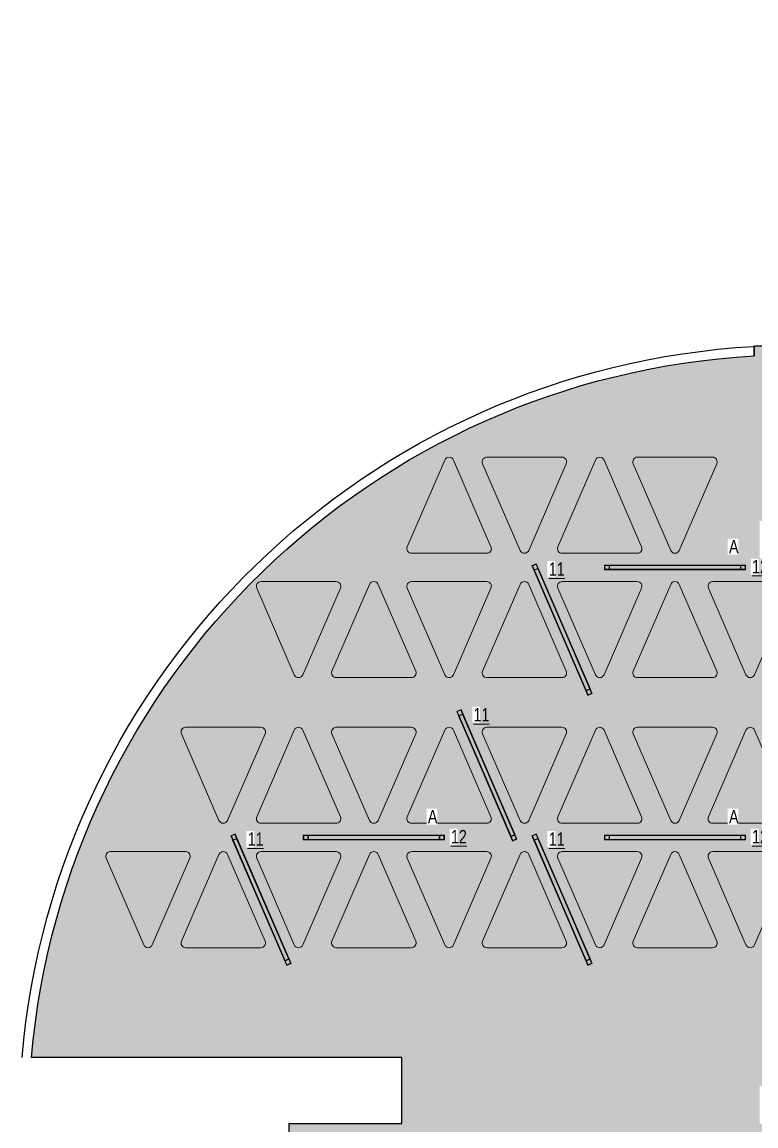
# Model space of a CAD drawing. Header units: millimetres. Extents: x -510890 to 418982, y -118257 to 141350.
# Drawn here: x -214272 to -206474, y 118376 to 130101 of the extents above; entities that cross this region are included whole.
import ezdxf

# ---------------------------------------------------------------- set-up
doc = ezdxf.new("R2010")
doc.units = ezdxf.units.MM
for name, color, linetype, lineweight in [('_ЭОМ_ОБЩ_Освещение_текст тип светильника', 172, 'Continuous', 50), ('_ЭОМ_светильник А', 1, 'Continuous', 35), ('_ЭОМ_светильник Р', 4, 'Continuous', 35), ('АР_Потолки_Штриховка', 252, 'Continuous', 0)]:
    doc.layers.add(name, color=color, linetype=linetype, lineweight=lineweight)
doc.layers.add('RAL 9010', color=7, linetype='Continuous')
doc.layers.add('X-ref Light', color=250, linetype='Continuous')
for name, color, linetype, lineweight, true_color in [('АР_Потолок_RAL 095 85 40', 7, 'Continuous', 5, 0xddc87a), ('АР_Потолок_RAL 100 70 20', 7, 'Continuous', 5, 0xb3ac85), ('АР_Потолок_Покраска', 7, 'Continuous', 5, 0x007399)]:
    doc.layers.add(name, color=color, linetype=linetype, lineweight=lineweight, true_color=true_color)
doc.layers.get('X-ref Light').off()
doc.styles.add('ГОСТ', font='cad.shx', dxfattribs={"width": 0.8})

# ---------------------------------------------------------------- blocks, each defined once
blk = doc.blocks.new('RVE-PLS5070-1500-P')
at = {"color": 0, "linetype": 'ByBlock', "lineweight": -2, "ltscale": 40}
for points in [[(750, -25), (-750, -25), (-750, 25), (750, 25)], [(745, -20), (-745, -20), (-745, 20), (745, 20)]]:
    blk.add_lwpolyline(points, close=True, dxfattribs=at)
blk = doc.blocks.new('A$C35e846bc')
at = {"layer": 'АР_Потолки_Штриховка', "color": 18, "lineweight": 18, "ltscale": 100, "true_color": 0x000000}
for points in [[(-785.3490395748522, 66272.4516269652, -0.5396909000634912), (-831.2293753826525, 66202.57714993635), (-1628.932151337853, 66202.57714993635, -0.5396909000634947), (-1674.812486191979, 66272.4516269652), (-1275.961098214379, 67193.20216614881, -0.6566107861974896), (-1184.200427552452, 67193.20216614881), (-785.3490395748522, 66272.4516269652)], [(14.65096042514779, 67153.45321221033, 0.5396909000634912), (-31.22937538265251, 67223.32768923917), (-828.9321513378527, 67223.32768923917, 0.5396909000634947), (-874.8124861919787, 67153.45321221033), (-475.9610982143786, 66232.7026729075, 0.6566107861974896), (-384.2004275524523, 66232.7026729075), (14.65096042514779, 67153.45321221033)], [(814.6509604251478, 66272.4516269652, -0.5396909000634912), (768.7706246173475, 66202.57714993635), (-28.9321513378527, 66202.57714993635, -0.5396909000634947), (-74.81248619197868, 66272.4516269652), (324.0389017856214, 67193.20216614881, -0.6566107861974896), (415.7995724475477, 67193.20216614881), (814.6509604251478, 66272.4516269652)], [(1614.650960425148, 67153.45321221033, 0.5396909000634912), (1568.770624617347, 67223.32768923917), (771.0678486621473, 67223.32768923917, 0.5396909000634947), (725.1875138080213, 67153.45321221033), (1124.038901785621, 66232.7026729075, 0.6566107861974896), (1215.799572447548, 66232.7026729075), (1614.650960425148, 67153.45321221033)], [(-2385.349039574852, 65832.7026729508, 0.5396909000634912), (-2431.229375382653, 65902.57714997965), (-3228.932151337853, 65902.57714997965, 0.5396909000634947), (-3274.812486191979, 65832.7026729508), (-2875.961098214379, 64911.95213364798, 0.6566107861974896), (-2784.200427552452, 64911.95213364798), (-2385.349039574852, 65832.7026729508)], [(-1585.349039574852, 64951.70108766237, -0.5396909000634912), (-1631.229375382653, 64881.82661063352), (-2428.932151337853, 64881.82661063352, -0.5396909000634947), (-2474.812486191979, 64951.70108766237), (-2075.961098214379, 65872.4516269652, -0.6566107861974896), (-1984.200427552452, 65872.4516269652), (-1585.349039574852, 64951.70108766237)], [(-785.3490395748522, 65832.70267302671, 0.5396909000634912), (-831.2293753826525, 65902.57714993635), (-1628.932151337853, 65902.57714993635, 0.5396909000634947), (-1674.812486191979, 65832.70267302671), (-1275.961098214379, 64911.95213372388, 0.6566107861974896), (-1184.200427552452, 64911.95213372388), (-785.3490395748522, 65832.70267302671)], [(14.65096042514779, 64951.70108766237, -0.5396909000634912), (-31.22937538265251, 64881.82661063352), (-828.9321513378527, 64881.82661063352, -0.5396909000634947), (-874.8124861919787, 64951.70108766237), (-475.9610982143786, 65872.4516269652, -0.6566107861974896), (-384.2004275524523, 65872.4516269652), (14.65096042514779, 64951.70108766237)], [(814.6509604251478, 65832.70267302671, 0.5396909000634912), (768.7706246173475, 65902.57714993635), (-28.9321513378527, 65902.57714993635, 0.5396909000634947), (-74.81248619197868, 65832.70267302671), (324.0389017856214, 64911.95213372388, 0.6566107861974896), (415.7995724475477, 64911.95213372388), (814.6509604251478, 65832.70267302671)], [(1614.650960425148, 64951.70108766237, -0.5396909000634912), (1568.770624617347, 64881.82661063352), (771.0678486621473, 64881.82661063352, -0.5396909000634947), (725.1875138080213, 64951.70108766237), (1124.038901785621, 65872.4516269652, -0.6566107861974896), (1215.799572447548, 65872.4516269652), (1614.650960425148, 64951.70108766237)], [(2414.650960425148, 65832.70267302671, 0.5396909000634912), (2368.770624617347, 65902.57714993635), (1571.067848662147, 65902.57714993635, 0.5396909000634947), (1525.187513808021, 65832.70267302671), (1924.038901785621, 64911.95213372388, 0.6566107861974896), (2015.799572447548, 64911.95213372388), (2414.650960425148, 65832.70267302671)], [(-3185.349039574852, 64284.98264461907, 0.5396909000634912), (-3231.229375382653, 64354.85712164792), (-4028.932151337853, 64354.85712164792, 0.5396909000634947), (-4074.812486191979, 64284.98264461907), (-3675.961098214379, 63364.23210531624, 0.6566107861974896), (-3584.200427552452, 63364.23210531624), (-3185.349039574852, 64284.98264461907)], [(-2385.349039574852, 63403.98105937394, -0.5396909000634912), (-2431.229375382653, 63334.10658234509), (-3228.932151337853, 63334.10658234509, -0.5396909000634947), (-3274.812486191979, 63403.98105937394), (-2875.961098214379, 64324.73159855756, -0.6566107861974896), (-2784.200427552452, 64324.73159855756), (-2385.349039574852, 63403.98105937394)], [(-1585.349039574852, 64284.98264461907, 0.5396909000634912), (-1631.229375382653, 64354.85712164792), (-2428.932151337853, 64354.85712164792, 0.5396909000634947), (-2474.812486191979, 64284.98264461907), (-2075.961098214379, 63364.23210531624, 0.6566107861974896), (-1984.200427552452, 63364.23210531624), (-1585.349039574852, 64284.98264461907)], [(-785.3490395748522, 63403.98105937394, -0.5396909000634912), (-831.2293753826525, 63334.10658234509), (-1628.932151337853, 63334.10658234509, -0.5396909000634947), (-1674.812486191979, 63403.98105937394), (-1275.961098214379, 64324.73159855756, -0.6566107861974896), (-1184.200427552452, 64324.73159855756), (-785.3490395748522, 63403.98105937394)], [(14.65096042514779, 64284.98264461907, 0.5396909000634912), (-31.22937538265251, 64354.85712164792), (-828.9321513378527, 64354.85712164792, 0.5396909000634947), (-874.8124861919787, 64284.98264461907), (-475.9610982143786, 63364.23210531624, 0.6566107861974896), (-384.2004275524523, 63364.23210531624), (14.65096042514779, 64284.98264461907)], [(814.6509604251478, 63403.98105937394, -0.5396909000634912), (768.7706246173475, 63334.10658234509), (-28.9321513378527, 63334.10658234509, -0.5396909000634947), (-74.81248619197868, 63403.98105937394), (324.0389017856214, 64324.73159855756, -0.6566107861974896), (415.7995724475477, 64324.73159855756), (814.6509604251478, 63403.98105937394)], [(1614.650960425148, 64284.98264461907, 0.5396909000634912), (1568.770624617347, 64354.85712164792), (771.0678486621473, 64354.85712164792, 0.5396909000634947), (725.1875138080213, 64284.98264461907), (1124.038901785621, 63364.23210531624, 0.6566107861974896), (1215.799572447548, 63364.23210531624), (1614.650960425148, 64284.98264461907)], [(2414.650960425148, 63403.98105937394, -0.5396909000634912), (2368.770624617347, 63334.10658234509), (1571.067848662147, 63334.10658234509, -0.5396909000634947), (1525.187513808021, 63403.98105937394), (1924.038901785621, 64324.73159855756, -0.6566107861974896), (2015.799572447548, 64324.73159855756), (2414.650960425148, 63403.98105937394)], [(-3985.349039574852, 62964.23210535955, 0.5396909000634912), (-4031.229375382653, 63034.1065823884), (-4828.932151337853, 63034.1065823884, 0.5396909000634947), (-4874.812486191979, 62964.23210535955), (-4475.961098214379, 62043.48156605673, 0.6566107861974896), (-4384.200427552452, 62043.48156605673), (-3985.349039574852, 62964.23210535955)], [(-3185.349039574852, 62083.23052007111, -0.5396909000634912), (-3231.229375382653, 62013.35604304227), (-4028.932151337853, 62013.35604304227, -0.5396909000634947), (-4074.812486191979, 62083.23052007111), (-3675.961098214379, 63003.98105937394, -0.6566107861974896), (-3584.200427552452, 63003.98105937394), (-3185.349039574852, 62083.23052007111)], [(-2385.349039574852, 62964.23210543545, 0.5396909000634912), (-2431.229375382653, 63034.10658234509), (-3228.932151337853, 63034.10658234509, 0.5396909000634947), (-3274.812486191979, 62964.23210543545), (-2875.961098214379, 62043.48156613263, 0.6566107861974896), (-2784.200427552452, 62043.48156613263), (-2385.349039574852, 62964.23210543545)], [(-1585.349039574852, 62083.23052007111, -0.5396909000634912), (-1631.229375382653, 62013.35604304227), (-2428.932151337853, 62013.35604304227, -0.5396909000634947), (-2474.812486191979, 62083.23052007111), (-2075.961098214379, 63003.98105937394, -0.6566107861974896), (-1984.200427552452, 63003.98105937394), (-1585.349039574852, 62083.23052007111)], [(-785.3490395748522, 62964.23210543545, 0.5396909000634912), (-831.2293753826525, 63034.10658234509), (-1628.932151337853, 63034.10658234509, 0.5396909000634947), (-1674.812486191979, 62964.23210543545), (-1275.961098214379, 62043.48156613263, 0.6566107861974896), (-1184.200427552452, 62043.48156613263), (-785.3490395748522, 62964.23210543545)], [(14.65096042514779, 62083.23052007111, -0.5396909000634912), (-31.22937538265251, 62013.35604304227), (-828.9321513378527, 62013.35604304227, -0.5396909000634947), (-874.8124861919787, 62083.23052007111), (-475.9610982143786, 63003.98105937394, -0.6566107861974896), (-384.2004275524523, 63003.98105937394), (14.65096042514779, 62083.23052007111)], [(814.6509604251478, 62964.23210543545, 0.5396909000634912), (768.7706246173475, 63034.10658234509), (-28.9321513378527, 63034.10658234509, 0.5396909000634947), (-74.81248619197868, 62964.23210543545), (324.0389017856214, 62043.48156613263, 0.6566107861974896), (415.7995724475477, 62043.48156613263), (814.6509604251478, 62964.23210543545)], [(1614.650960425148, 62083.23052007111, -0.5396909000634912), (1568.770624617347, 62013.35604304227), (771.0678486621473, 62013.35604304227, -0.5396909000634947), (725.1875138080213, 62083.23052007111), (1124.038901785621, 63003.98105937394, -0.6566107861974896), (1215.799572447548, 63003.98105937394), (1614.650960425148, 62083.23052007111)], [(2414.650960425148, 62964.23210543545, 0.5396909000634912), (2368.770624617347, 63034.10658234509), (1571.067848662147, 63034.10658234509, 0.5396909000634947), (1525.187513808021, 62964.23210543545), (1924.038901785621, 62043.48156613263, 0.6566107861974896), (2015.799572447548, 62043.48156613263), (2414.650960425148, 62964.23210543545)]]:
    blk.add_lwpolyline(points, format="xyb", dxfattribs=at)
for points in [[(271.0944886005018, 64759.81036884466), (-285.3721499645617, 66044.46786887327), (-331.2524848186877, 66024.59339184442), (225.2141537463758, 64739.93589181581)], [(264.5190071857069, 64762.41095466295), (-287.9727359020617, 66037.89238757768), (-324.6770034038927, 66021.99280602613), (227.8147396838758, 64746.5113731114)], [(469.9201197421644, 66077.57714993635), (1869.920119742164, 66077.57714993635), (1869.920119742164, 66027.57714993635), (469.9201197421644, 66027.57714993635)], [(474.9201197421644, 66072.57714993635), (1864.920119742164, 66072.57714993635), (1864.920119742164, 66032.57714993635), (474.9201197421644, 66032.57714993635)], [(-528.9055113994982, 63212.09034049662), (-1085.372149964562, 64496.74784052523), (-1131.252484818688, 64476.87336349639), (-574.7858462536242, 63192.21586346778)], [(-535.4809928142931, 63214.69092631491), (-1087.972735902062, 64490.17235922965), (-1124.677003403893, 64474.2727776781), (-572.1852603161242, 63198.79134476336)], [(-2730.079880257836, 63209.10658234509), (-1330.079880257836, 63209.10658234509), (-1330.079880257836, 63159.10658234509), (-2730.079880257836, 63159.10658234509)], [(-2725.079880257836, 63204.10658234509), (-1335.079880257836, 63204.10658234509), (-1335.079880257836, 63164.10658234509), (-2725.079880257836, 63164.10658234509)], [(469.9201197421644, 63209.10658234509), (1869.920119742164, 63209.10658234509), (1869.920119742164, 63159.10658234509), (469.9201197421644, 63159.10658234509)], [(474.9201197421644, 63204.10658234509), (1864.920119742164, 63204.10658234509), (1864.920119742164, 63164.10658234509), (474.9201197421644, 63164.10658234509)], [(-2928.905511399498, 61891.3398012534), (-3485.372149964562, 63175.99730128201), (-3531.252484818688, 63156.12282425317), (-2974.785846253624, 61871.46532422455)], [(-2935.480992814293, 61893.94038707169), (-3487.972735902062, 63169.42181998643), (-3524.677003403893, 63153.52223843487), (-2972.185260316124, 61878.04080552014)], [(271.0944886005018, 61891.3398012534), (-285.3721499645617, 63175.99730128201), (-331.2524848186877, 63156.12282425317), (225.2141537463758, 61871.46532422455)], [(264.5190071857069, 61893.94038707169), (-287.9727359020617, 63169.42181998643), (-324.6770034038927, 63153.52223843487), (227.8147396838758, 61878.04080552014)]]:
    blk.add_lwpolyline(points, close=True, dxfattribs=at)
at = {"layer": '_ЭОМ_светильник Р', "color": 18, "lineweight": 18, "ltscale": 100, "true_color": 0x000000, "rotation": 293.3109098092323}
for p in [(-30.07899810909294, 65392.20188034454), (-3230.078998109093, 62523.73131275328), (-30.07899810915114, 62523.73131275328)]:
    blk.add_blockref('RVE-PLS5070-1500-P', p, dxfattribs=at)
at = {"layer": '_ЭОМ_ОБЩ_Освещение_текст тип светильника', "color": 18, "lineweight": 18, "ltscale": 40, "true_color": 0x000000, "insert": (1988.922044629406, 66132.06704992149), "char_height": 142.1875, "width": 55.871829552576, "attachment_point": 1, "style": 'ГОСТ', "bg_fill": 3, "box_fill_scale": 1.1, "bg_fill_color": 256, "bg_fill_transparency": 0}
blk.add_mtext('{\\L12}', dxfattribs=at)
at = {"layer": '_ЭОМ_светильник А', "color": 18, "lineweight": 18, "ltscale": 100, "true_color": 0x000000, "insert": (1744.073328057304, 66344.55928313348), "char_height": 142.1875, "width": 86.04374658316377, "attachment_point": 1, "style": 'ГОСТ', "bg_fill": 3, "box_fill_scale": 1.1, "bg_fill_color": 256, "bg_fill_transparency": 0}
blk.add_mtext('А', dxfattribs=at)
at = {"layer": '_ЭОМ_светильник А', "color": 18, "lineweight": 18, "ltscale": 100, "true_color": 0x000000, "rotation": 180}
blk.add_blockref('RVE-PLS5070-1500-P', (1169.920119742164, 66052.57714993635), dxfattribs=at)
at = {"layer": '_ЭОМ_ОБЩ_Освещение_текст тип светильника', "color": 18, "lineweight": 18, "ltscale": 40, "true_color": 0x000000, "char_height": 142.1875, "width": 55.871829552576, "attachment_point": 1, "style": 'ГОСТ', "bg_fill": 3, "box_fill_scale": 1.1, "bg_fill_color": 256, "bg_fill_transparency": 0}
for s, insert in [('{\\L11}', (-170.9078608870041, 66105.77834521356)), ('{\\L11}', (-3370.907860887004, 63237.30777762231)), ('{\\L12}', (-1211.077955370594, 63263.59648233023)), ('{\\L11}', (-170.9078608870623, 63237.30777762231)), ('{\\L12}', (1988.922044629406, 63263.59648233023))]:
    blk.add_mtext(s, dxfattribs=dict(at, insert=insert))
at = {"layer": '_ЭОМ_светильник А', "color": 18, "lineweight": 18, "ltscale": 100, "true_color": 0x000000, "char_height": 142.1875, "width": 86.04374658316377, "attachment_point": 1, "style": 'ГОСТ', "bg_fill": 3, "box_fill_scale": 1.1, "bg_fill_color": 256, "bg_fill_transparency": 0}
for insert in [(-1455.926671942696, 63476.08871554222), (1744.073328057304, 63476.08871554222)]:
    blk.add_mtext('А', dxfattribs=dict(at, insert=insert))
at = {"layer": '_ЭОМ_светильник А', "color": 18, "lineweight": 18, "ltscale": 100, "true_color": 0x000000, "rotation": 180}
for p in [(-2030.079880257836, 63184.10658234509), (1169.920119742164, 63184.10658234509)]:
    blk.add_blockref('RVE-PLS5070-1500-P', p, dxfattribs=at)
at = {"layer": '_ЭОМ_светильник Р', "color": 18, "lineweight": 18, "ltscale": 100, "true_color": 0x000000, "rotation": 293.3109098092323}
blk.add_blockref('RVE-PLS5070-1500-P', (-830.0789981090929, 63844.4818519965), dxfattribs=at)
at = {"layer": '_ЭОМ_ОБЩ_Освещение_текст тип светильника', "color": 18, "lineweight": 18, "ltscale": 40, "true_color": 0x000000, "insert": (-970.9078608870041, 64558.05831686553), "char_height": 142.1875, "width": 55.871829552576, "attachment_point": 1, "style": 'ГОСТ', "bg_fill": 3, "box_fill_scale": 1.1, "bg_fill_color": 256, "bg_fill_transparency": 0}
blk.add_mtext('{\\L11}', dxfattribs=at)

msp = doc.modelspace()

# ---------------------------------------------------------------- hatches: boundary and pattern name
at = {"layer": 'RAL 9010', "ltscale": 100, "true_color": 0xe1be89}
h = msp.add_hatch(color=31, dxfattribs=at)
h.dxf.hatch_style = 1
h.paths.add_polyline_path([(-208979.7954458377, 124488.3865240015, 0.6566107862158973), (-208888.0347751748, 124488.3865240015), (-208489.1833872987, 125409.13706307, 0.5396909000551949), (-208535.0637227501, 125479.011540332), (-209332.7664987392, 125479.011540332, 0.5396909000551949), (-209378.6468339034, 125409.1370635075)])
h = msp.add_hatch(color=31, dxfattribs=at)
h.dxf.hatch_style = 1
h.paths.add_polyline_path([(-211379.7954458377, 123167.635984742, 0.6566107862158973), (-211288.0347751748, 123167.635984742), (-210889.1833872987, 124088.3865238105, 0.5396909000551949), (-210935.0637227501, 124158.2610010725), (-211732.7664987392, 124158.2610010725, 0.5396909000551949), (-211778.6468339034, 124088.386524248)])
h = msp.add_hatch(color=31, dxfattribs=at)
h.dxf.hatch_style = 1
h.paths.add_polyline_path([(-208179.7954458377, 123167.6359848179, 0.6566107862158973), (-208088.0347751748, 123167.6359848179), (-207689.1833873143, 124088.3865238505, 0.5396909000551943), (-207735.063722711, 124158.2610010292), (-208532.7664987784, 124158.2610010292, 0.5396909000551955), (-208578.6468338878, 124088.386524288)])
h = msp.add_hatch(color=31, dxfattribs=at)
h.dxf.hatch_style = 1
h.paths.add_polyline_path([(-210579.7954458377, 121619.9159564102, 0.6566107862158973), (-210488.0347751748, 121619.9159564102), (-210089.1833872987, 122540.6664954787, 0.5396909000551949), (-210135.0637227501, 122610.5409727407), (-210932.7664987392, 122610.5409727407, 0.5396909000551949), (-210978.6468339034, 122540.6664959163)])
h = msp.add_hatch(color=31, dxfattribs=at)
h.dxf.hatch_style = 1
h.paths.add_polyline_path([(-208088.0347751757, 122580.4154496514, 0.6566107861821062), (-208179.7954458368, 122580.4154496514), (-208578.6468339024, 121659.6649102645, 0.5396909000704397), (-208532.7664987392, 121589.7904334379), (-207735.0637227501, 121589.7904334379, 0.539690900070439), (-207689.1833872997, 121659.6649107021)])
h = msp.add_hatch(color=31, dxfattribs=at)
h.dxf.hatch_style = 1
h.paths.add_polyline_path([(-212979.7954458377, 120299.1654171507, 0.6566107862158973), (-212888.0347751747, 120299.1654171507), (-212489.1833872987, 121219.9159562192, 0.5396909000551949), (-212535.0637227501, 121289.7904334812), (-213332.7664987392, 121289.7904334812, 0.5396909000551949), (-213378.6468339033, 121219.9159566568)])
h = msp.add_hatch(color=31, dxfattribs=at)
h.dxf.hatch_style = 1
h.paths.add_polyline_path([(-209779.7954458377, 120299.1654172266, 0.6566107862158973), (-209688.0347751748, 120299.1654172266), (-209289.1833873143, 121219.9159562592, 0.5396909000551943), (-209335.063722711, 121289.7904334379), (-210132.7664987784, 121289.7904334379, 0.5396909000551955), (-210178.6468338878, 121219.9159566968)])
h = msp.add_hatch(color=31, dxfattribs=at)
h.dxf.hatch_style = 1
h.paths.add_polyline_path([(-207778.6468339034, 120338.9143709595, 0.5396909000551949), (-207732.7664987392, 120269.0398941351), (-206935.0637227501, 120269.0398941351, 0.5396909000551949), (-206889.1833872987, 120338.9143713971), (-207288.0347751748, 121259.6649104656, 0.6566107862158973), (-207379.7954458377, 121259.6649104656)])
at = {"layer": 'АР_Потолки_Штриховка', "ltscale": 100, "true_color": 0xf8f6b0}
h = msp.add_hatch(color=51, dxfattribs=at)
h.dxf.hatch_style = 1
h.paths.add_polyline_path([(-208239.3340591566, 123018.0866971399), (-208791.8070835249, 124293.5762386705), (-208828.5113510267, 124277.676657119), (-208276.0383266585, 123002.1871154691)])
h = msp.add_hatch(color=51, dxfattribs=at)
h.dxf.hatch_style = 1
h.paths.add_polyline_path([(-208028.9142278807, 124328.2610010292), (-206638.9142278807, 124328.2610010292), (-206638.9142278807, 124288.2610010292), (-208028.9142278807, 124288.2610010292)])
h = msp.add_hatch(color=51, dxfattribs=at)
h.dxf.hatch_style = 1
h.paths.add_polyline_path([(-209039.3340591566, 121470.3666687919), (-209591.8070835249, 122745.8562103225), (-209628.5113510267, 122729.9566287709), (-209076.0383266585, 121454.4670871211)])
h = msp.add_hatch(color=51, dxfattribs=at)
h.dxf.hatch_style = 1
h.paths.add_polyline_path([(-211439.3340591566, 120149.6161295486), (-211991.8070835249, 121425.1056710792), (-212028.5113510267, 121409.2060895277), (-211476.0383266585, 120133.7165478779)])
h = msp.add_hatch(color=51, dxfattribs=at)
h.dxf.hatch_style = 1
h.paths.add_polyline_path([(-211228.9142278807, 121459.7904334379), (-209838.9142278807, 121459.7904334379), (-209838.9142278807, 121419.7904334379), (-211228.9142278807, 121419.7904334379)])
h = msp.add_hatch(color=51, dxfattribs=at)
h.dxf.hatch_style = 1
h.paths.add_polyline_path([(-208239.3340591566, 120149.6161295486), (-208791.8070835249, 121425.1056710792), (-208828.5113510267, 121409.2060895277), (-208276.0383266585, 120133.7165478779)])
h = msp.add_hatch(color=51, dxfattribs=at)
h.dxf.hatch_style = 1
h.paths.add_polyline_path([(-208028.9142278807, 121459.7904334379), (-206638.9142278807, 121459.7904334379), (-206638.9142278807, 121419.7904334379), (-208028.9142278807, 121419.7904334379)])
at = {"layer": 'АР_Потолок_RAL 095 85 40', "transparency": 33554687}
h = msp.add_hatch(color=256, dxfattribs=at)
h.dxf.hatch_style = 1
h.paths.add_polyline_path([(-209688.0347751757, 125448.8860172426, 0.6566107861821062), (-209779.7954458368, 125448.8860172426), (-210178.6468339024, 124528.1354778558, 0.5396909000704397), (-210132.7664987392, 124458.2610010292), (-209335.0637227501, 124458.2610010292, 0.539690900070439), (-209289.1833872997, 124528.1354782933)])
h = msp.add_hatch(color=256, dxfattribs=at)
h.dxf.hatch_style = 1
h.paths.add_polyline_path([(-206889.1833872987, 125409.13706307, 0.539690900055195), (-206935.0637227501, 125479.011540332), (-207732.7664987392, 125479.011540332, 0.5396909000551948), (-207778.6468339034, 125409.1370635075), (-207379.7954458377, 124488.3865240015, 0.6566107862158973), (-207288.0347751748, 124488.3865240015)])
h = msp.add_hatch(color=256, dxfattribs=at)
h.dxf.hatch_style = 1
h.paths.add_polyline_path([(-210978.6468339034, 123207.3849385508, 0.5396909000551949), (-210932.7664987392, 123137.5104617263), (-210135.0637227501, 123137.5104617263, 0.5396909000551949), (-210089.1833872987, 123207.3849389883), (-210488.0347751748, 124128.1354780568, 0.6566107862158973), (-210579.7954458377, 124128.1354780568)])
h = msp.add_hatch(color=256, dxfattribs=at)
h.dxf.hatch_style = 1
h.paths.add_polyline_path([(-209378.6468339034, 123207.3849385508, 0.5396909000551949), (-209332.7664987392, 123137.5104617263), (-208535.0637227501, 123137.5104617263, 0.5396909000551949), (-208489.1833872987, 123207.3849389883), (-208888.0347751748, 124128.1354780568, 0.6566107862158973), (-208979.7954458377, 124128.1354780568)])
h = msp.add_hatch(color=256, dxfattribs=at)
h.dxf.hatch_style = 1
h.paths.add_polyline_path([(-206932.7664987784, 124158.2610010292, 0.5396909000551953), (-206978.6468338878, 124088.386524288), (-206579.7954458377, 123167.6359848179, 0.6566107862158973), (-206488.0347751748, 123167.6359848179), (-206089.1833873143, 124088.3865238505, 0.5396909000551949), (-206135.063722711, 124158.2610010292)])
h = msp.add_hatch(color=256, dxfattribs=at)
h.dxf.hatch_style = 1
h.paths.add_polyline_path([(-211288.0347751757, 122580.4154496514, 0.6566107861821062), (-211379.7954458368, 122580.4154496514), (-211778.6468339024, 121659.6649102645, 0.5396909000704397), (-211732.7664987392, 121589.7904334379), (-210935.0637227501, 121589.7904334379, 0.539690900070439), (-210889.1833872997, 121659.6649107021)])
h = msp.add_hatch(color=256, dxfattribs=at)
h.dxf.hatch_style = 1
h.paths.add_polyline_path([(-208489.1833872987, 122540.6664954787, 0.539690900055195), (-208535.0637227501, 122610.5409727407), (-209332.7664987392, 122610.5409727407, 0.5396909000551948), (-209378.6468339034, 122540.6664959163), (-208979.7954458377, 121619.9159564102, 0.6566107862158973), (-208888.0347751748, 121619.9159564102)])
h = msp.add_hatch(color=256, dxfattribs=at)
h.dxf.hatch_style = 1
h.paths.add_polyline_path([(-206488.0347751757, 122580.4154496514, 0.6566107861821062), (-206579.7954458368, 122580.4154496514), (-206978.6468339024, 121659.6649102645, 0.5396909000704397), (-206932.7664987392, 121589.7904334379), (-206135.0637227501, 121589.7904334379, 0.539690900070439), (-206089.1833872997, 121659.6649107021)])
h = msp.add_hatch(color=256, dxfattribs=at)
h.dxf.hatch_style = 1
h.paths.add_polyline_path([(-212578.6468339034, 120338.9143709595, 0.5396909000551949), (-212532.7664987392, 120269.0398941351), (-211735.0637227501, 120269.0398941351, 0.5396909000551949), (-211689.1833872987, 120338.9143713971), (-212088.0347751748, 121259.6649104656, 0.6566107862158973), (-212179.7954458377, 121259.6649104656)])
h = msp.add_hatch(color=256, dxfattribs=at)
h.dxf.hatch_style = 1
h.paths.add_polyline_path([(-210978.6468339034, 120338.9143709595, 0.5396909000551949), (-210932.7664987392, 120269.0398941351), (-210135.0637227501, 120269.0398941351, 0.5396909000551949), (-210089.1833872987, 120338.9143713971), (-210488.0347751748, 121259.6649104656, 0.6566107862158973), (-210579.7954458377, 121259.6649104656)])
h = msp.add_hatch(color=256, dxfattribs=at)
h.dxf.hatch_style = 1
h.paths.add_polyline_path([(-208532.7664987784, 121289.7904334379, 0.5396909000551953), (-208578.6468338878, 121219.9159566968), (-208179.7954458377, 120299.1654172266, 0.6566107862158973), (-208088.0347751748, 120299.1654172266), (-207689.1833873143, 121219.9159562592, 0.5396909000551949), (-207735.063722711, 121289.7904334379)])
at = {"layer": 'АР_Потолок_RAL 100 70 20', "transparency": 33554687}
h = msp.add_hatch(color=256, dxfattribs=at)
h.dxf.hatch_style = 1
h.paths.add_polyline_path([(-208088.0347751757, 125448.8860172426, 0.6566107861821062), (-208179.7954458368, 125448.8860172426), (-208578.6468339024, 124528.1354778558, 0.5396909000704397), (-208532.7664987392, 124458.2610010292), (-207735.0637227501, 124458.2610010292, 0.539690900070439), (-207689.1833872997, 124528.1354782933)])
h = msp.add_hatch(color=256, dxfattribs=at)
h.dxf.hatch_style = 1
h.paths.add_polyline_path([(-210132.7664987784, 124158.2610010292, 0.5396909000551953), (-210178.6468338878, 124088.386524288), (-209779.7954458377, 123167.6359848179, 0.6566107862158973), (-209688.0347751748, 123167.6359848179), (-209289.1833873143, 124088.3865238505, 0.5396909000551949), (-209335.063722711, 124158.2610010292)])
h = msp.add_hatch(color=256, dxfattribs=at)
h.dxf.hatch_style = 1
h.paths.add_polyline_path([(-207288.0347751748, 124128.1354780568, 0.6566107862158973), (-207379.7954458377, 124128.1354780568), (-207778.6468339034, 123207.3849385508, 0.5396909000551949), (-207732.7664987392, 123137.5104617263), (-206935.0637227501, 123137.5104617263, 0.5396909000551945), (-206889.1833872987, 123207.3849389883)])
h = msp.add_hatch(color=256, dxfattribs=at)
h.dxf.hatch_style = 1
h.paths.add_polyline_path([(-212179.7954458377, 121619.9159564102, 0.6566107862158973), (-212088.0347751748, 121619.9159564102), (-211689.1833872987, 122540.6664954787, 0.5396909000551949), (-211735.0637227501, 122610.5409727407), (-212532.7664987392, 122610.5409727407, 0.5396909000551949), (-212578.6468339034, 122540.6664959163)])
h = msp.add_hatch(color=256, dxfattribs=at)
h.dxf.hatch_style = 1
h.paths.add_polyline_path([(-209688.0347751757, 122580.4154496514, 0.6566107861821062), (-209779.7954458368, 122580.4154496514), (-210178.6468339024, 121659.6649102645, 0.5396909000704397), (-210132.7664987392, 121589.7904334379), (-209335.0637227501, 121589.7904334379, 0.539690900070439), (-209289.1833872997, 121659.6649107021)])
h = msp.add_hatch(color=256, dxfattribs=at)
h.dxf.hatch_style = 1
h.paths.add_polyline_path([(-207379.7954458377, 121619.9159564102, 0.6566107862158973), (-207288.0347751748, 121619.9159564102), (-206889.1833872987, 122540.6664954787, 0.5396909000551949), (-206935.0637227501, 122610.5409727407), (-207732.7664987392, 122610.5409727407, 0.5396909000551949), (-207778.6468339034, 122540.6664959163)])
h = msp.add_hatch(color=256, dxfattribs=at)
h.dxf.hatch_style = 1
h.paths.add_polyline_path([(-211732.7664987784, 121289.7904334379, 0.5396909000551953), (-211778.6468338878, 121219.9159566968), (-211379.7954458377, 120299.1654172266, 0.6566107862158973), (-211288.0347751748, 120299.1654172266), (-210889.1833873143, 121219.9159562592, 0.5396909000551949), (-210935.063722711, 121289.7904334379)])
h = msp.add_hatch(color=256, dxfattribs=at)
h.dxf.hatch_style = 1
h.paths.add_polyline_path([(-208888.0347751748, 121259.6649104656, 0.6566107862158973), (-208979.7954458377, 121259.6649104656), (-209378.6468339034, 120338.9143709595, 0.5396909000551949), (-209332.7664987392, 120269.0398941351), (-208535.0637227501, 120269.0398941351, 0.5396909000551945), (-208489.1833872987, 120338.9143713971)])
h = msp.add_hatch(color=256, dxfattribs=at)
h.dxf.hatch_style = 1
h.paths.add_polyline_path([(-206579.7954458377, 120299.1654172266, 0.6566107862158973), (-206488.0347751748, 120299.1654172266), (-206089.1833873143, 121219.9159562592, 0.5396909000551943), (-206135.063722711, 121289.7904334379), (-206932.7664987784, 121289.7904334379, 0.5396909000551955), (-206978.6468338878, 121219.9159566968)])
at = {"layer": 'АР_Потолок_Покраска'}
h = msp.add_hatch(dxfattribs=at)
h.set_pattern_fill('CROSS', color=256, scale=25)
h.set_pattern_definition([(0, (-432611.0656996521, 92549.4115464628), (158.75, 158.75), [79.375, -238.125]), (90, (-432571.3781996521, 92509.7240464628), (-158.75, 158.75), [79.375, -238.125])])
h.paths.add_polyline_path([(-206433.9151109831, 124400.6824583525), (-206433.9151109831, 124800.6824583525), (-206033.9151109831, 124800.6824583525), (-206033.9151109831, 124400.6824583525)], flags=16)
h.paths.add_polyline_path([(-200433.9151109831, 124400.6824583525), (-200433.9151109831, 124800.6824583525), (-200033.9151109831, 124800.6824583525), (-200033.9151109831, 124400.6824583525)], flags=16)
h.paths.add_polyline_path([(-206433.9151109831, 118400.6824583525), (-206433.9151109831, 118800.6824583525), (-206033.9151109831, 118800.6824583525), (-206033.9151109831, 118400.6824583525)], flags=16)
edge = h.paths.add_edge_path()
edge.add_line((-205983.9151109831, 130100.6824583525), (-197483.915110983, 130100.6824583525))
edge.add_line((-197483.915110983, 130100.6824583525), (-197483.1900649426, 118520.6640267042))
edge.add_line((-197483.1900649426, 118520.6640267042), (-200033.9151109831, 118520.6564266103))
edge.add_line((-200033.9151109831, 118520.6564266103), (-200033.9151109831, 118800.6824583525))
edge.add_line((-200033.9151109831, 118800.6824583525), (-200433.9151109831, 118800.6824583525))
edge.add_line((-200433.9151109831, 118800.6824583525), (-200433.9151109831, 118520.6531126062))
edge.add_line((-200433.9151109831, 118520.6531126062), (-201293.3921553879, 118520.6497986021))
edge.add_line((-201293.3921553879, 118520.6497986021), (-201293.2989825886, 117094.3733933998))
edge.add_line((-201293.2989825886, 117094.3733933998), (-204022.7342474048, 117094.2608789331))
edge.add_line((-204022.7342474048, 117094.2608789331), (-204022.7342474048, 114793.7791273116))
edge.add_line((-204022.7342474048, 114793.7791273116), (-211435.3543886323, 114793.7791273115))
edge.add_line((-211435.3543886323, 114793.7791273115), (-211435.3543886323, 118400.6058772465))
edge.add_line((-211435.3543886323, 118400.6058772465), (-210235.3543954314, 118400.6058772466))
edge.add_line((-210235.3543954314, 118400.6058772466), (-210235.3543912042, 119100.7145614709))
edge.add_line((-210235.3543912042, 119100.7145614709), (-214171.5747437057, 119100.7145614708))
edge.add_arc((-206025.933078622, 118392.3430368852), 8176.384797255467, 93.28116367678979, 175.0298763008274, ccw=False)
edge.add_line((-206493.9151109831, 126555.324181674), (-206493.9151109831, 126660.6824583525))
edge.add_line((-206493.9151109831, 126660.6824583525), (-205983.9151109831, 126660.6824583525))
edge.add_line((-205983.9151109831, 126660.6824583525), (-205983.9151109831, 130100.6824583525))

# ---------------------------------------------------------------- linework, layer by layer
msp.add_lwpolyline([(-205983.9151109831, 130100.6824583525), (-197483.915110983, 130100.6824583525), (-197483.1900649426, 118520.6640267042), (-200033.9151109831, 118520.6564266103), (-200033.9151109831, 118800.6824583525), (-200433.9151109831, 118800.6824583525), (-200433.9151109831, 118520.6531126062), (-201293.3921553879, 118520.6497986021), (-201293.2989825886, 117094.3733933998), (-204022.7342474048, 117094.2608789331), (-204022.7342474048, 114793.7791273116), (-211435.3543886323, 114793.7791273115), (-211435.3543886323, 118400.6058772465), (-210235.3543954314, 118400.6058772466), (-210235.3543912042, 119100.7145614709), (-214171.5747437057, 119100.7145614708, -0.3726354708728923), (-206493.9151109831, 126555.324181674), (-206493.9151109831, 126660.6824583525), (-205983.9151109831, 126660.6824583525)], format="xyb", close=True)
for points in [[(-214271.9475762686, 119100.7145614707, -0.373131913729306), (-206493.9151109831, 126655.4863933585, -0.3618144935283034)], [(-214171.5747437057, 119100.7145614708, -0.3726354708728938), (-206493.9151109831, 126555.324181674, -0.3618144935283041)]]:
    msp.add_lwpolyline(points, format="xyb")
msp.add_lwpolyline([(-206493.9151109831, 126660.6824583525), (-206493.9151109831, 126555.324181674)])
at = {"layer": 'АР_Потолки_Штриховка', "color": 18, "ltscale": 100, "true_color": 0x000000}
for points in [[(-209289.1833871977, 124528.135478058, -0.5396909000634912), (-209335.0637230055, 124458.2610010292), (-210132.7664989607, 124458.2610010292, -0.5396909000634947), (-210178.6468338148, 124528.135478058), (-209779.7954458372, 125448.8860172416, -0.6566107861974896), (-209688.0347751753, 125448.8860172416), (-209289.1833871977, 124528.135478058)], [(-208489.1833871977, 125409.1370633031, 0.5396909000634912), (-208535.0637230055, 125479.011540332), (-209332.7664989607, 125479.011540332, 0.5396909000634947), (-209378.6468338148, 125409.1370633031), (-208979.7954458372, 124488.3865240003, 0.6566107861974896), (-208888.0347751753, 124488.3865240003), (-208489.1833871977, 125409.1370633031)], [(-207689.1833871977, 124528.135478058, -0.5396909000634912), (-207735.0637230055, 124458.2610010292), (-208532.7664989607, 124458.2610010292, -0.5396909000634947), (-208578.6468338148, 124528.135478058), (-208179.7954458372, 125448.8860172416, -0.6566107861974896), (-208088.0347751753, 125448.8860172416), (-207689.1833871977, 124528.135478058)], [(-206889.1833871977, 125409.1370633031, 0.5396909000634912), (-206935.0637230055, 125479.011540332), (-207732.7664989607, 125479.011540332, 0.5396909000634947), (-207778.6468338148, 125409.1370633031), (-207379.7954458372, 124488.3865240003, 0.6566107861974896), (-207288.0347751753, 124488.3865240003), (-206889.1833871977, 125409.1370633031)], [(-210889.1833871977, 124088.3865240436, 0.5396909000634912), (-210935.0637230055, 124158.2610010725), (-211732.7664989607, 124158.2610010725, 0.5396909000634947), (-211778.6468338148, 124088.3865240436), (-211379.7954458372, 123167.6359847408, 0.6566107861974896), (-211288.0347751753, 123167.6359847408), (-210889.1833871977, 124088.3865240436)], [(-210089.1833871977, 123207.3849387552, -0.5396909000634912), (-210135.0637230055, 123137.5104617263), (-210932.7664989607, 123137.5104617263, -0.5396909000634947), (-210978.6468338148, 123207.3849387552), (-210579.7954458372, 124128.135478058, -0.6566107861974896), (-210488.0347751753, 124128.135478058), (-210089.1833871977, 123207.3849387552)], [(-209289.1833871977, 124088.3865241195, 0.5396909000634912), (-209335.0637230055, 124158.2610010292), (-210132.7664989607, 124158.2610010292, 0.5396909000634947), (-210178.6468338148, 124088.3865241195), (-209779.7954458372, 123167.6359848167, 0.6566107861974896), (-209688.0347751753, 123167.6359848167), (-209289.1833871977, 124088.3865241195)], [(-208489.1833871977, 123207.3849387552, -0.5396909000634912), (-208535.0637230055, 123137.5104617263), (-209332.7664989607, 123137.5104617263, -0.5396909000634947), (-209378.6468338148, 123207.3849387552), (-208979.7954458372, 124128.135478058, -0.6566107861974896), (-208888.0347751753, 124128.135478058), (-208489.1833871977, 123207.3849387552)], [(-207689.1833871977, 124088.3865241195, 0.5396909000634912), (-207735.0637230055, 124158.2610010292), (-208532.7664989607, 124158.2610010292, 0.5396909000634947), (-208578.6468338148, 124088.3865241195), (-208179.7954458372, 123167.6359848167, 0.6566107861974896), (-208088.0347751753, 123167.6359848167), (-207689.1833871977, 124088.3865241195)], [(-206889.1833871977, 123207.3849387552, -0.5396909000634912), (-206935.0637230055, 123137.5104617263), (-207732.7664989607, 123137.5104617263, -0.5396909000634947), (-207778.6468338148, 123207.3849387552), (-207379.7954458372, 124128.135478058, -0.6566107861974896), (-207288.0347751753, 124128.135478058), (-206889.1833871977, 123207.3849387552)], [(-206089.1833871977, 124088.3865241195, 0.5396909000634912), (-206135.0637230055, 124158.2610010292), (-206932.7664989607, 124158.2610010292, 0.5396909000634947), (-206978.6468338148, 124088.3865241195), (-206579.7954458372, 123167.6359848167, 0.6566107861974896), (-206488.0347751753, 123167.6359848167), (-206089.1833871977, 124088.3865241195)], [(-211689.1833871977, 122540.6664957119, 0.5396909000634912), (-211735.0637230055, 122610.5409727407), (-212532.7664989607, 122610.5409727407, 0.5396909000634947), (-212578.6468338148, 122540.6664957119), (-212179.7954458372, 121619.9159564091, 0.6566107861974896), (-212088.0347751753, 121619.9159564091), (-211689.1833871977, 122540.6664957119)], [(-210889.1833871977, 121659.6649104668, -0.5396909000634912), (-210935.0637230055, 121589.7904334379), (-211732.7664989607, 121589.7904334379, -0.5396909000634947), (-211778.6468338148, 121659.6649104668), (-211379.7954458372, 122580.4154496504, -0.6566107861974896), (-211288.0347751753, 122580.4154496504), (-210889.1833871977, 121659.6649104668)], [(-210089.1833871977, 122540.6664957119, 0.5396909000634912), (-210135.0637230055, 122610.5409727407), (-210932.7664989607, 122610.5409727407, 0.5396909000634947), (-210978.6468338148, 122540.6664957119), (-210579.7954458372, 121619.9159564091, 0.6566107861974896), (-210488.0347751753, 121619.9159564091), (-210089.1833871977, 122540.6664957119)], [(-209289.1833871977, 121659.6649104668, -0.5396909000634912), (-209335.0637230055, 121589.7904334379), (-210132.7664989607, 121589.7904334379, -0.5396909000634947), (-210178.6468338148, 121659.6649104668), (-209779.7954458372, 122580.4154496504, -0.6566107861974896), (-209688.0347751753, 122580.4154496504), (-209289.1833871977, 121659.6649104668)], [(-208489.1833871977, 122540.6664957119, 0.5396909000634912), (-208535.0637230055, 122610.5409727407), (-209332.7664989607, 122610.5409727407, 0.5396909000634947), (-209378.6468338148, 122540.6664957119), (-208979.7954458372, 121619.9159564091, 0.6566107861974896), (-208888.0347751753, 121619.9159564091), (-208489.1833871977, 122540.6664957119)], [(-207689.1833871977, 121659.6649104668, -0.5396909000634912), (-207735.0637230055, 121589.7904334379), (-208532.7664989607, 121589.7904334379, -0.5396909000634947), (-208578.6468338148, 121659.6649104668), (-208179.7954458372, 122580.4154496504, -0.6566107861974896), (-208088.0347751753, 122580.4154496504), (-207689.1833871977, 121659.6649104668)], [(-206889.1833871977, 122540.6664957119, 0.5396909000634912), (-206935.0637230055, 122610.5409727407), (-207732.7664989607, 122610.5409727407, 0.5396909000634947), (-207778.6468338148, 122540.6664957119), (-207379.7954458372, 121619.9159564091, 0.6566107861974896), (-207288.0347751753, 121619.9159564091), (-206889.1833871977, 122540.6664957119)], [(-206089.1833871977, 121659.6649104668, -0.5396909000634912), (-206135.0637230055, 121589.7904334379), (-206932.7664989607, 121589.7904334379, -0.5396909000634947), (-206978.6468338148, 121659.6649104668), (-206579.7954458372, 122580.4154496504, -0.6566107861974896), (-206488.0347751753, 122580.4154496504), (-206089.1833871977, 121659.6649104668)], [(-212489.1833871977, 121219.9159564524, 0.5396909000634912), (-212535.0637230055, 121289.7904334812), (-213332.7664989607, 121289.7904334812, 0.5396909000634947), (-213378.6468338148, 121219.9159564524), (-212979.7954458372, 120299.1654171496, 0.6566107861974896), (-212888.0347751753, 120299.1654171496), (-212489.1833871977, 121219.9159564524)], [(-211689.1833871977, 120338.9143711639, -0.5396909000634912), (-211735.0637230055, 120269.0398941351), (-212532.7664989607, 120269.0398941351, -0.5396909000634947), (-212578.6468338148, 120338.9143711639), (-212179.7954458372, 121259.6649104668, -0.6566107861974896), (-212088.0347751753, 121259.6649104668), (-211689.1833871977, 120338.9143711639)], [(-210889.1833871977, 121219.9159565283, 0.5396909000634912), (-210935.0637230055, 121289.7904334379), (-211732.7664989607, 121289.7904334379, 0.5396909000634947), (-211778.6468338148, 121219.9159565283), (-211379.7954458372, 120299.1654172254, 0.6566107861974896), (-211288.0347751753, 120299.1654172254), (-210889.1833871977, 121219.9159565283)], [(-210089.1833871977, 120338.9143711639, -0.5396909000634912), (-210135.0637230055, 120269.0398941351), (-210932.7664989607, 120269.0398941351, -0.5396909000634947), (-210978.6468338148, 120338.9143711639), (-210579.7954458372, 121259.6649104668, -0.6566107861974896), (-210488.0347751753, 121259.6649104668), (-210089.1833871977, 120338.9143711639)], [(-209289.1833871977, 121219.9159565283, 0.5396909000634912), (-209335.0637230055, 121289.7904334379), (-210132.7664989607, 121289.7904334379, 0.5396909000634947), (-210178.6468338148, 121219.9159565283), (-209779.7954458372, 120299.1654172254, 0.6566107861974896), (-209688.0347751753, 120299.1654172254), (-209289.1833871977, 121219.9159565283)], [(-208489.1833871977, 120338.9143711639, -0.5396909000634912), (-208535.0637230055, 120269.0398941351), (-209332.7664989607, 120269.0398941351, -0.5396909000634947), (-209378.6468338148, 120338.9143711639), (-208979.7954458372, 121259.6649104668, -0.6566107861974896), (-208888.0347751753, 121259.6649104668), (-208489.1833871977, 120338.9143711639)], [(-207689.1833871977, 121219.9159565283, 0.5396909000634912), (-207735.0637230055, 121289.7904334379), (-208532.7664989607, 121289.7904334379, 0.5396909000634947), (-208578.6468338148, 121219.9159565283), (-208179.7954458372, 120299.1654172254, 0.6566107861974896), (-208088.0347751753, 120299.1654172254), (-207689.1833871977, 121219.9159565283)], [(-206889.1833871977, 120338.9143711639, -0.5396909000634912), (-206935.0637230055, 120269.0398941351), (-207732.7664989607, 120269.0398941351, -0.5396909000634947), (-207778.6468338148, 120338.9143711639), (-207379.7954458372, 121259.6649104668, -0.6566107861974896), (-207288.0347751753, 121259.6649104668), (-206889.1833871977, 120338.9143711639)], [(-206089.1833871977, 121219.9159565283, 0.5396909000634912), (-206135.0637230055, 121289.7904334379), (-206932.7664989607, 121289.7904334379, 0.5396909000634947), (-206978.6468338148, 121219.9159565283), (-206579.7954458372, 120299.1654172254, 0.6566107861974896), (-206488.0347751753, 120299.1654172254), (-206089.1833871977, 121219.9159565283)]]:
    msp.add_lwpolyline(points, format="xyb", dxfattribs=at)
for points in [[(-208232.7398590223, 123015.4942199375), (-208789.2064975874, 124300.1517199661), (-208835.0868324415, 124280.2772429372), (-208278.6201938765, 122995.6197429086)], [(-208239.3153404371, 123018.0948057558), (-208791.8070835249, 124293.5762386705), (-208828.5113510267, 124277.676657119), (-208276.019607939, 123002.1952242042)], [(-208033.9142278807, 124333.2610010292), (-206633.9142278807, 124333.2610010292), (-206633.9142278807, 124283.2610010292), (-208033.9142278807, 124283.2610010292)], [(-208028.9142278807, 124328.2610010292), (-206638.9142278807, 124328.2610010292), (-206638.9142278807, 124288.2610010292), (-208028.9142278807, 124288.2610010292)], [(-209032.7398590223, 121467.7741915894), (-209589.2064975874, 122752.4316916181), (-209635.0868324415, 122732.5572145892), (-209078.6201938765, 121447.8997145606)], [(-209039.3153404371, 121470.3747774077), (-209591.8070835249, 122745.8562103225), (-209628.5113510267, 122729.9566287709), (-209076.019607939, 121454.4751958562)], [(-211432.7398590223, 120147.0236523462), (-211989.2064975874, 121431.6811523748), (-212035.0868324415, 121411.806675346), (-211478.6201938765, 120127.1491753174)], [(-211439.3153404371, 120149.6242381645), (-211991.8070835249, 121425.1056710792), (-212028.5113510267, 121409.2060895277), (-211476.019607939, 120133.724656613)], [(-211233.9142278807, 121464.7904334379), (-209833.9142278807, 121464.7904334379), (-209833.9142278807, 121414.7904334379), (-211233.9142278807, 121414.7904334379)], [(-211228.9142278807, 121459.7904334379), (-209838.9142278807, 121459.7904334379), (-209838.9142278807, 121419.7904334379), (-211228.9142278807, 121419.7904334379)], [(-208232.7398590223, 120147.0236523462), (-208789.2064975874, 121431.6811523748), (-208835.0868324415, 121411.806675346), (-208278.6201938765, 120127.1491753174)], [(-208239.3153404371, 120149.6242381645), (-208791.8070835249, 121425.1056710792), (-208828.5113510267, 121409.2060895277), (-208276.019607939, 120133.724656613)], [(-208033.9142278807, 121464.7904334379), (-206633.9142278807, 121464.7904334379), (-206633.9142278807, 121414.7904334379), (-208033.9142278807, 121414.7904334379)], [(-208028.9142278807, 121459.7904334379), (-206638.9142278807, 121459.7904334379), (-206638.9142278807, 121419.7904334379), (-208028.9142278807, 121419.7904334379)]]:
    msp.add_lwpolyline(points, close=True, dxfattribs=at)

# ---------------------------------------------------------------- next in the draw order: block references
at = {"layer": 'X-ref Light', "color": 18, "lineweight": 30, "true_color": 0x000000}
msp.add_blockref('A$C35e846bc', (-208503.8343476228, 58255.68385109279), dxfattribs=at)

doc.saveas('drawing.dxf')
